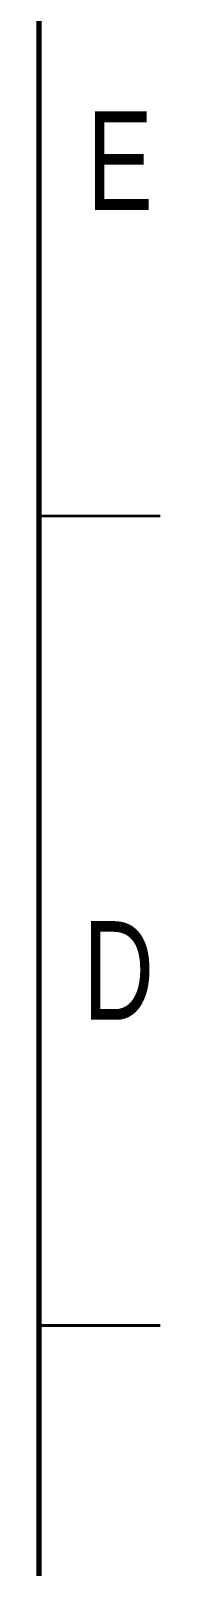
# Model space of a CAD drawing. Header units: millimetres. Extents: x 2 to 418, y 2 to 295.
# Drawn here: x 410 to 417.5, y 133.6 to 228.5 of the extents above; entities that cross this region are included whole.
import ezdxf

# ---------------------------------------------------------------- set-up
doc = ezdxf.new("R2010")
doc.units = ezdxf.units.MM
doc.styles.add('SLDTEXTSTYLE0', font='TXT', dxfattribs={"width": 0.75})

msp = doc.modelspace()

# ---------------------------------------------------------------- linework, layer by layer
at = {"color": 7, "linetype": 'Continuous', "lineweight": 70}
msp.add_line((410, 287), (410, 10), dxfattribs=at)
at = {"color": 7, "linetype": 'Continuous', "lineweight": 35}
for p, q in [((410, 198.5), (417.5, 198.5)), ((417.5, 148.5), (410, 148.5)), ((410, 148.5), (417.5, 148.5))]:
    msp.add_line(p, q, dxfattribs=at)

# ---------------------------------------------------------------- texts
at = {"color": 7, "linetype": 'Continuous', "lineweight": 0, "char_height": 6.096, "attachment_point": 2, "style": 'SLDTEXTSTYLE0'}
for s, insert in [('E', (415.01058, 223.47569)), ('D', (414.93015, 173.47569))]:
    msp.add_mtext(s, dxfattribs=dict(at, insert=insert))

doc.saveas('drawing.dxf')
